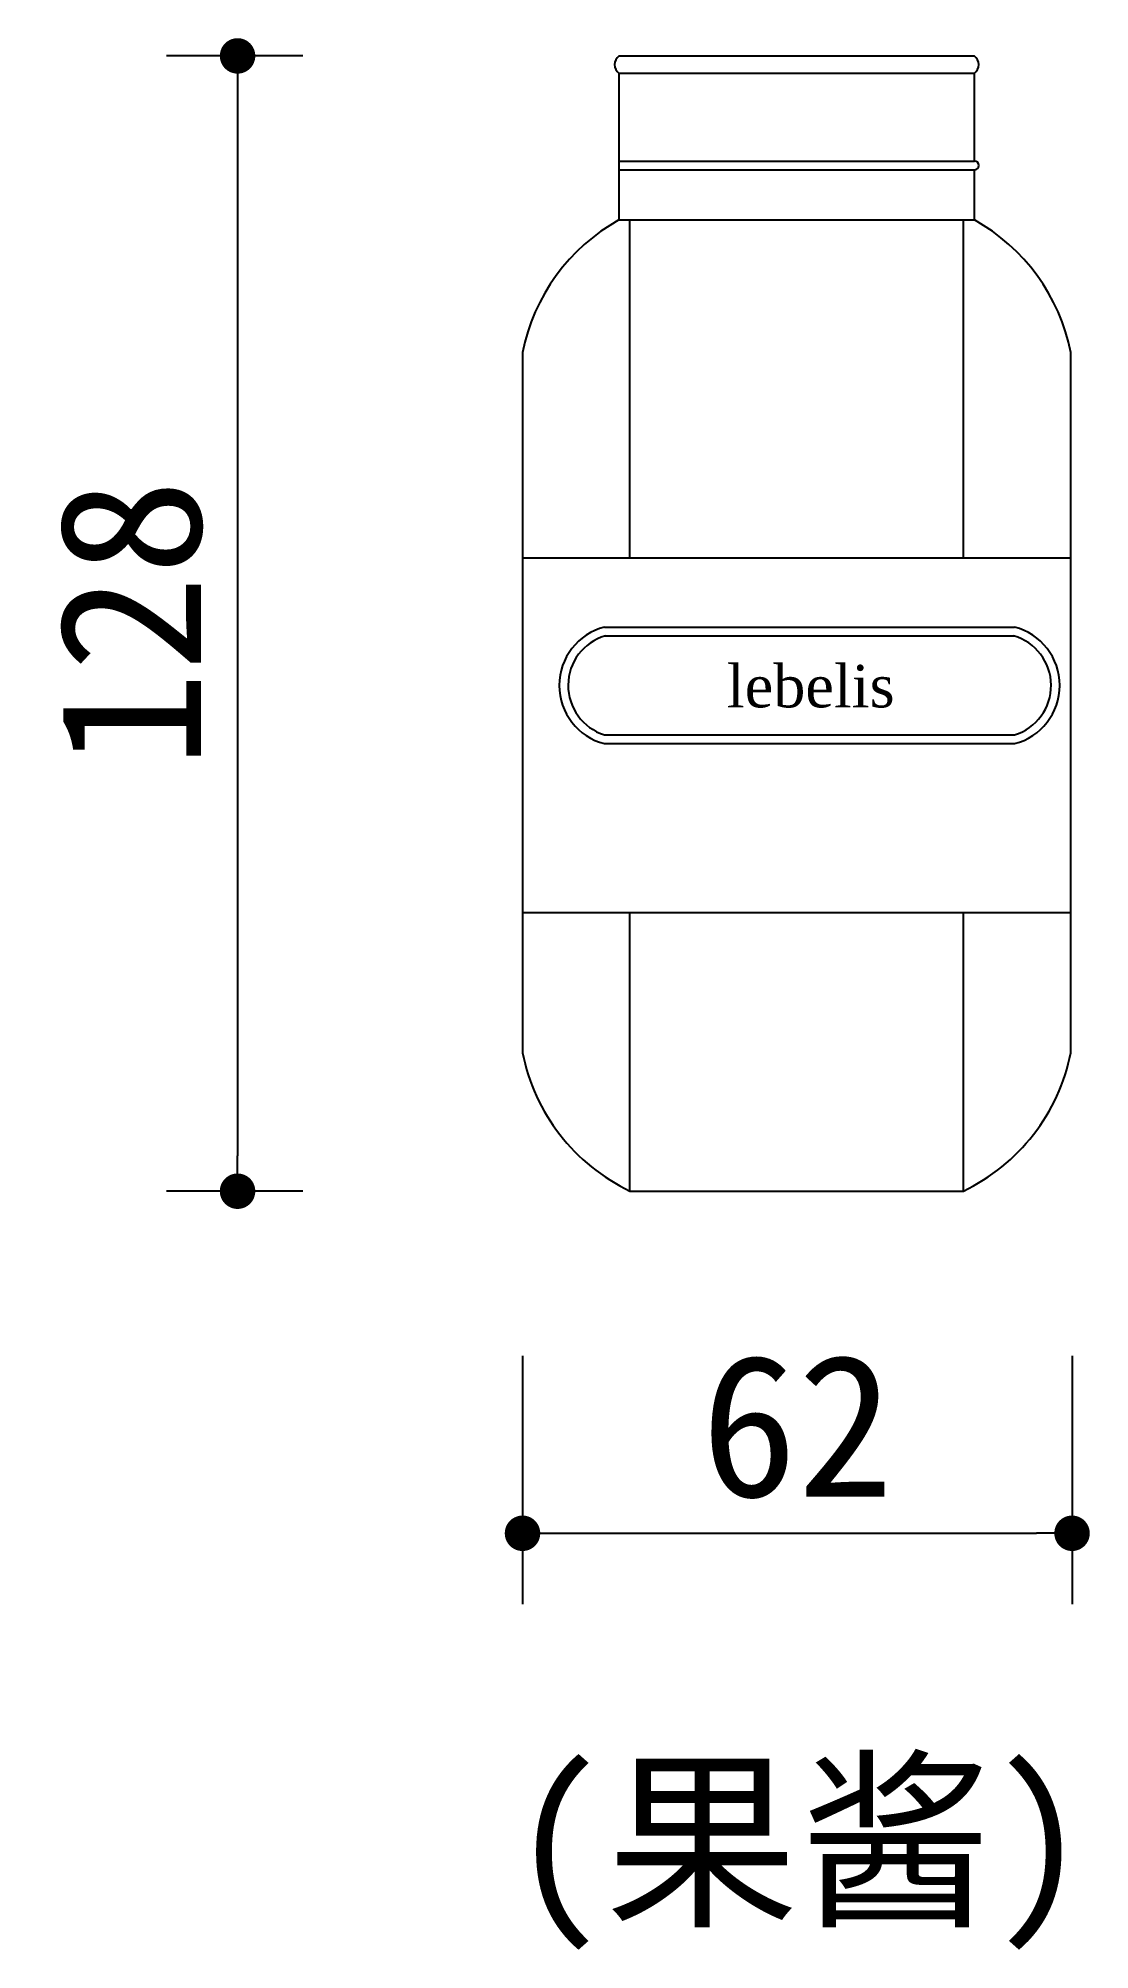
# Model space of a CAD drawing. Extents: x 400 to 518, y 1488 to 1703.
import ezdxf
from ezdxf.enums import TextEntityAlignment as Align

# ---------------------------------------------------------------- set-up
doc = ezdxf.new("R2010")
doc.units = 0
doc.header["$MEASUREMENT"] = 0
doc.layers.get('0').update_dxf_attribs({"linetype": 'CONTINUOUS'})
doc.layers.get('DEFPOINTS').update_dxf_attribs({"linetype": 'CONTINUOUS'})
for name, color, linetype in [('3', 3, 'CONTINUOUS'), ('7', 7, 'CONTINUOUS'), ('DIM', 3, 'CONTINUOUS'), ('TEXT', 3, 'CONTINUOUS')]:
    doc.layers.add(name, color=color, linetype=linetype)
doc.styles.add('HZ', font='simfang.ttf')
doc.styles.add('STYLE4', font='dutcheb.ttf')
doc.dimstyles.new('BOOK', dxfattribs={"dimscale": 8, "dimtxt": 2, "dimasz": 0.5, "dimexe": 1, "dimexo": 1, "dimgap": 0.5, "dimtad": 1, "dimdec": 0, "dimtxsty": 'HZ', "dimblk1": 'DOT', "dimblk2": 'DOT', "dimsah": 1, "dimcen": 0, "dimazin": 3, "dimtfac": 0.5, "dimtdec": 0, "dimtmove": 0, "dimatfit": 3, "dimtolj": 1, "dimtzin": 0})

# ---------------------------------------------------------------- blocks, each defined once
blk = doc.blocks.new('_DOT')
at = {"color": 0, "linetype": 'BYBLOCK'}
blk.add_line((-0.5, 0), (-1, 0), dxfattribs=at)
at = {"color": 0, "linetype": 'BYBLOCK', "const_width": 0.5}
blk.add_lwpolyline([(-0.25, 0, 1), (0.25, 0, 1)], format="xyb", close=True, dxfattribs=at)
blk = doc.blocks.new('*D0')
at = {"color": 0, "linetype": 'BYBLOCK'}
for p, q in [((1332.61, 1882.5), (1317.26, 1882.5)), ((1325.26, 1878.5), (1325.26, 1758.5)), ((1332.61, 1754.5), (1317.26, 1754.5))]:
    blk.add_line(p, q, dxfattribs=at)
at = {"layer": 'DEFPOINTS', "color": 0, "linetype": 'BYBLOCK'}
for p in [(1340.61, 1882.5), (1325.26, 1754.5), (1340.61, 1754.5)]:
    blk.add_point(p, dxfattribs=at)
at = {"color": 0, "linetype": 'BYBLOCK', "xscale": 4, "yscale": 4, "zscale": 4}
for p, rotation in [((1325.26, 1882.5), 90), ((1325.26, 1754.5), 270)]:
    blk.add_blockref('_DOT', p, dxfattribs=dict(at, rotation=rotation))
at = {"color": 0, "linetype": 'BYBLOCK', "insert": (1313.26, 1818.5), "char_height": 16, "attachment_point": 5, "rotation": 90, "style": 'HZ'}
blk.add_mtext('\\A1;128', dxfattribs=at)
blk = doc.blocks.new('*D1')
at = {"color": 0, "linetype": 'BYBLOCK'}
for p, q in [((1357.41, 1735.93), (1357.41, 1707.93)), ((1419.41, 1735.93), (1419.41, 1707.93)), ((1361.41, 1715.93), (1415.41, 1715.93))]:
    blk.add_line(p, q, dxfattribs=at)
at = {"layer": 'DEFPOINTS', "color": 0, "linetype": 'BYBLOCK'}
for p in [(1357.41, 1743.93), (1419.41, 1743.93), (1419.41, 1715.93)]:
    blk.add_point(p, dxfattribs=at)
at = {"color": 0, "linetype": 'BYBLOCK', "xscale": 4, "yscale": 4, "zscale": 4, "rotation": 180}
blk.add_blockref('_DOT', (1357.41, 1715.93), dxfattribs=at)
at = {"color": 0, "linetype": 'BYBLOCK', "xscale": 4, "yscale": 4, "zscale": 4}
blk.add_blockref('_DOT', (1419.41, 1715.93), dxfattribs=at)
at = {"color": 0, "linetype": 'BYBLOCK', "insert": (1388.41, 1727.93), "char_height": 16, "attachment_point": 5, "style": 'HZ'}
blk.add_mtext('\\A1;62', dxfattribs=at)

msp = doc.modelspace()

# ---------------------------------------------------------------- linework, layer by layer
at = {"layer": '3'}
for p, q in [((465.14, 1699.25), (505.24, 1699.25)), ((465.14, 1689.36), (505.24, 1689.36)), ((465.14, 1688.36), (505.24, 1688.36)), ((466.38, 1644.63), (466.38, 1682.72)), ((504, 1644.63), (504, 1682.72)), ((463.51, 1636.82), (509.77, 1636.82)), ((463.51, 1635.82), (509.77, 1635.82)), ((463.51, 1624.67), (509.77, 1624.67)), ((463.51, 1623.67), (509.77, 1623.67)), ((466.38, 1573.23), (466.38, 1604.63)), ((504, 1573.23), (504, 1604.63))]:
    msp.add_line(p, q, dxfattribs=at)
for centre, radius, start, end in [((465.18, 1630.24), 6.78, 104.2501, 255.7499), ((465.24, 1630.23), 5.83, 106.2973, 252.6685), ((508.09, 1630.23), 5.81, 286.8362, 74.198), ((508.1, 1630.24), 6.78, 284.2501, 75.7499)]:
    msp.add_arc(centre, radius, start, end, dxfattribs=at)
at = {"layer": '7'}
for p, q in [((465.14, 1682.72), (505.24, 1682.72)), ((454.26, 1644.63), (516.12, 1644.63)), ((454.26, 1604.63), (516.12, 1604.63))]:
    msp.add_line(p, q, dxfattribs=at)
msp.add_lwpolyline([(465.14, 1701.2, 0.511826), (465.14, 1699.25), (465.14, 1688.36), (465.14, 1682.72, 0.220511), (454.26, 1667.77), (454.26, 1588.82, 0.237223), (466.38, 1573.23), (504, 1573.23, 0.237223), (516.12, 1588.82), (516.12, 1667.77, 0.220511), (505.24, 1682.72), (505.24, 1688.36, 1), (505.24, 1689.36), (505.24, 1699.25, 0.511826), (505.24, 1701.2), (483.76, 1701.2)], format="xyb", close=True, dxfattribs=at)

# ---------------------------------------------------------------- texts
at = {"layer": '3', "color": 3, "style": 'STYLE4'}
msp.add_text('lebelis', height=4.8, dxfattribs=at).set_placement((486.78, 1627.76), align=Align.CENTER)
at = {"layer": 'TEXT', "linetype": 'BYBLOCK', "style": 'HZ'}
msp.add_text('(果酱)', height=16, dxfattribs=at).set_placement((452.72, 1491.95))

# ---------------------------------------------------------------- dimensions: what is measured, and where the dimension line sits
at = {"layer": 'DIM'}
dim = msp.add_linear_dim(base=(422.12, 1573.2), p1=(437.46, 1701.2), p2=(437.46, 1573.2), angle=90, dimstyle='BOOK', dxfattribs=at)
dim.commit()
dim.dimension.update_dxf_attribs({"geometry": '*D0', "text_midpoint": (410.12, 1637.2), "insert": (-903.15, -181.29)})
dim = msp.add_linear_dim(base=(516.26, 1534.64), p1=(454.26, 1562.64), p2=(516.26, 1562.64), dimstyle='BOOK', dxfattribs=at)
dim.commit()
dim.dimension.update_dxf_attribs({"geometry": '*D1', "text_midpoint": (485.26, 1546.64), "insert": (-903.15, -181.29)})

doc.saveas('drawing.dxf')
